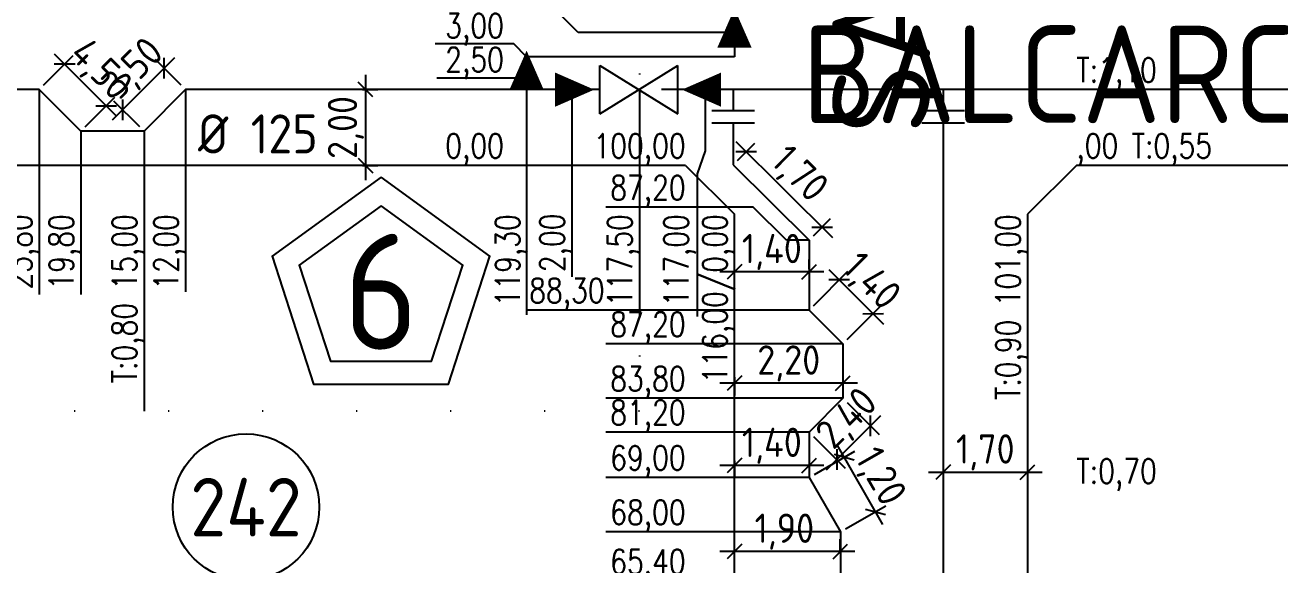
# Model space of a CAD drawing. Extents: x -48 to 13651, y -112 to 3468.
# Drawn here: x 1539.6 to 1668.1, y 1428.2 to 1483.5 of the extents above; entities that cross this region are included whole.
import ezdxf
from ezdxf.enums import TextEntityAlignment as Align

# ---------------------------------------------------------------- set-up
doc = ezdxf.new("R2010")
doc.units = 0
doc.header["$LTSCALE"] = 6
doc.header["$MEASUREMENT"] = 0
doc.linetypes.add('DOT2', pattern=[3.175, 0, -3.175])
doc.linetypes.add('HIDDEN', pattern=[0.375, 0.25, -0.125])
doc.layers.get('0').update_dxf_attribs({"linetype": 'CONTINUOUS'})
doc.layers.get('DEFPOINTS').update_dxf_attribs({"linetype": 'CONTINUOUS'})
for name, color, linetype in [('125', 101, 'CONTINUOUS'), ('50', 41, 'CONTINUOUS'), ('63', 171, 'CONTINUOUS'), ('90', 11, 'CONTINUOUS'), ('AMPLIACIONES', 2, 'CONTINUOUS'), ('CAÑERIA SIN CROQUIS', 210, 'HIDDEN'), ('COTA', 2, 'CONTINUOUS'), ('MANZANAS', 7, 'CONTINUOUS'), ('NUMERO-CROQUIS', 13, 'CONTINUOUS'), ('PROGRESIVA', 60, 'CONTINUOUS'), ('RADIO', 4, 'DOT2'), ('REDUCCIONES', 13, 'CONTINUOUS'), ('TXTDIAMETRO', 7, 'CONTINUOUS'), ('VALVULAS', 20, 'CONTINUOUS')]:
    doc.layers.add(name, color=color, linetype=linetype)
doc.layers.add('ATENCION', color=7, linetype='CONTINUOUS', plot=False)
doc.styles.add('ABADIMTCONDE', font='isocp.shx')
doc.styles.add('GEOSLAB703LTBT', font='isocp.shx', dxfattribs={"width": 0.9, "height": 8})
doc.styles.add('ROMANS', font='romans.shx', dxfattribs={"width": 0.8, "height": 2.5})
doc.dimstyles.new('COTA02', dxfattribs={"dimtxt": 3, "dimasz": 1.5, "dimexe": 1.25, "dimexo": 0.625, "dimgap": 0.3, "dimtad": 1, "dimtoh": 1, "dimdsep": 46, "dimlunit": 6, "dimtxsty": 'ABADIMTCONDE', "dimblk1": 'OBLIQUE', "dimblk2": 'OBLIQUE', "dimsah": 1, "dimcen": 2.5, "dimdle": 1.5, "dimclrd": 60, "dimclre": 60, "dimclrt": 256, "dimadec": 0, "dimazin": 0, "dimtfac": 1, "dimtix": 1, "dimtofl": 0, "dimtmove": 0, "dimatfit": 0, "dimldrblk": 'OBLIQUE', "dimfxl": 1, "dimtolj": 1, "dimtzin": 0, "dimarcsym": 0})

# ---------------------------------------------------------------- blocks, each defined once
blk = doc.blocks.new('CUPLARED')
at = {"layer": 'REDUCCIONES'}
blk.add_lwpolyline([(4, 0, 0, 3.5, 0), (0, 0, 3.5, 3.5, 0)], format="xyseb", dxfattribs=at)
blk = doc.blocks.new('_OBLIQUE')
at = {"color": 0, "linetype": 'ByBlock'}
blk.add_line((-0.5, -0.5), (0.5, 0.5), dxfattribs=at)
blk = doc.blocks.new('*D892')
at = {"layer": 'COTA', "color": 60, "lineweight": -2, "transparency": 16777216}
for p, q in [((1633.59, 1438.78), (1633.59, 1436.48)), ((1642.23, 1438.78), (1642.23, 1436.48)), ((1632.09, 1437.73), (1643.73, 1437.73))]:
    blk.add_line(p, q, dxfattribs=at)
at = {"layer": 'DEFPOINTS', "color": 0, "transparency": 16777216}
for p in [(1633.59, 1439.41), (1642.23, 1439.41), (1642.23, 1437.73)]:
    blk.add_point(p, dxfattribs=at)
at = {"layer": 'COTA', "color": 60, "lineweight": -2, "transparency": 16777216, "xscale": 1.5, "yscale": 1.5, "zscale": 1.5, "rotation": 180}
blk.add_blockref('_OBLIQUE', (1633.59, 1437.73), dxfattribs=at)
at = {"layer": 'COTA', "color": 60, "lineweight": -2, "transparency": 16777216, "xscale": 1.5, "yscale": 1.5, "zscale": 1.5}
blk.add_blockref('_OBLIQUE', (1642.23, 1437.73), dxfattribs=at)
at = {"layer": 'COTA', "transparency": 16777216, "insert": (1637.91, 1439.75), "char_height": 3, "attachment_point": 5, "style": 'ABADIMTCONDE'}
blk.add_mtext('\\A1;1,70', dxfattribs=at)
blk = doc.blocks.new('*D962')
at = {"layer": 'COTA', "color": 60, "lineweight": -2, "transparency": 16777216}
for p, q in [((1612.37, 1471.59), (1622.26, 1461.77)), ((1612.55, 1469.64), (1614.31, 1471.42)), ((1620.32, 1461.94), (1622.08, 1463.71))]:
    blk.add_line(p, q, dxfattribs=at)
at = {"layer": 'DEFPOINTS', "color": 0, "transparency": 16777216}
for p in [(1612.11, 1469.2), (1621.2, 1462.83), (1619.88, 1461.5)]:
    blk.add_point(p, dxfattribs=at)
at = {"layer": 'COTA', "color": 60, "lineweight": -2, "transparency": 16777216, "xscale": 1.5, "yscale": 1.5, "zscale": 1.5}
for p, rotation in [((1613.43, 1470.53), 135.2379112698467), ((1621.2, 1462.83), 315.2379112698467)]:
    blk.add_blockref('_OBLIQUE', p, dxfattribs=dict(at, rotation=rotation))
at = {"layer": 'COTA', "transparency": 16777216, "insert": (1618.74, 1468.12), "char_height": 3, "attachment_point": 5, "rotation": 315.2379, "style": 'ABADIMTCONDE'}
blk.add_mtext('\\A1;1,70', dxfattribs=at)
blk = doc.blocks.new('*D963')
at = {"layer": 'COTA', "color": 60, "lineweight": -2, "transparency": 16777216}
for p, q in [((1620.32, 1454.77), (1623.85, 1458.3)), ((1621.9, 1458.47), (1627.48, 1452.9)), ((1623.78, 1451.31), (1627.3, 1454.84))]:
    blk.add_line(p, q, dxfattribs=at)
at = {"layer": 'DEFPOINTS', "color": 0, "transparency": 16777216}
for p in [(1619.88, 1454.32), (1626.42, 1453.96), (1623.34, 1450.87)]:
    blk.add_point(p, dxfattribs=at)
at = {"layer": 'COTA', "color": 60, "lineweight": -2, "transparency": 16777216, "xscale": 1.5, "yscale": 1.5, "zscale": 1.5}
for p, rotation in [((1622.96, 1457.41), 135.043020952846), ((1626.42, 1453.96), 315.043020952846)]:
    blk.add_blockref('_OBLIQUE', p, dxfattribs=dict(at, rotation=rotation))
at = {"layer": 'COTA', "transparency": 16777216, "insert": (1626.12, 1457.12), "char_height": 3, "attachment_point": 5, "rotation": 315.043, "style": 'ABADIMTCONDE'}
blk.add_mtext('\\A1;1,40', dxfattribs=at)
blk = doc.blocks.new('*D964')
at = {"layer": 'COTA', "color": 60, "lineweight": -2, "transparency": 16777216}
for p, q in [((1623.78, 1444.85), (1627.04, 1441.58)), ((1621.64, 1437.95), (1627.22, 1443.52)), ((1620.32, 1441.39), (1623.58, 1438.13))]:
    blk.add_line(p, q, dxfattribs=at)
at = {"layer": 'DEFPOINTS', "color": 0, "transparency": 16777216}
for p in [(1623.34, 1445.29), (1626.16, 1442.46), (1619.88, 1441.84)]:
    blk.add_point(p, dxfattribs=at)
at = {"layer": 'COTA', "color": 60, "lineweight": -2, "transparency": 16777216, "xscale": 1.5, "yscale": 1.5, "zscale": 1.5}
for p, rotation in [((1626.16, 1442.46), 44.95705741602492), ((1622.7, 1439.01), 224.9570574160249)]:
    blk.add_blockref('_OBLIQUE', p, dxfattribs=dict(at, rotation=rotation))
at = {"layer": 'COTA', "transparency": 16777216, "insert": (1623.9, 1443.07), "char_height": 3, "attachment_point": 5, "rotation": 44.9571, "style": 'ABADIMTCONDE'}
blk.add_mtext('\\A1;2,40', dxfattribs=at)
blk = doc.blocks.new('*D965')
at = {"layer": 'COTA', "color": 60, "lineweight": -2, "transparency": 16777216}
for p, q in [((1620.42, 1437.5), (1624.55, 1439.86)), ((1622.72, 1440.54), (1627.4, 1432.36)), ((1623.61, 1431.92), (1627.74, 1434.28))]:
    blk.add_line(p, q, dxfattribs=at)
at = {"layer": 'DEFPOINTS', "color": 0, "transparency": 16777216}
for p in [(1619.88, 1437.19), (1626.66, 1433.66), (1623.07, 1431.61)]:
    blk.add_point(p, dxfattribs=at)
at = {"layer": 'COTA', "color": 60, "lineweight": -2, "transparency": 16777216, "xscale": 1.5, "yscale": 1.5, "zscale": 1.5}
for p, rotation in [((1623.46, 1439.24), 119.7818975437471), ((1626.66, 1433.66), 299.781897543747)]:
    blk.add_blockref('_OBLIQUE', p, dxfattribs=dict(at, rotation=rotation))
at = {"layer": 'COTA', "transparency": 16777216, "insert": (1626.98, 1437.17), "char_height": 3, "attachment_point": 5, "rotation": 299.7819, "style": 'ABADIMTCONDE'}
blk.add_mtext('\\A1;1,20', dxfattribs=at)
blk = doc.blocks.new('*D967')
at = {"layer": 'COTA', "color": 60, "lineweight": -2, "transparency": 16777216}
for p, q in [((1612.23, 1458.53), (1612.23, 1459.5)), ((1619.88, 1458.53), (1619.88, 1459.5)), ((1621.38, 1458.25), (1610.73, 1458.25))]:
    blk.add_line(p, q, dxfattribs=at)
at = {"layer": 'DEFPOINTS', "color": 0, "transparency": 16777216}
for p in [(1612.23, 1458.25), (1612.23, 1457.91), (1619.88, 1457.91)]:
    blk.add_point(p, dxfattribs=at)
at = {"layer": 'COTA', "color": 60, "lineweight": -2, "transparency": 16777216, "xscale": 1.5, "yscale": 1.5, "zscale": 1.5, "rotation": 180}
blk.add_blockref('_OBLIQUE', (1612.23, 1458.25), dxfattribs=at)
at = {"layer": 'COTA', "color": 60, "lineweight": -2, "transparency": 16777216, "xscale": 1.5, "yscale": 1.5, "zscale": 1.5}
blk.add_blockref('_OBLIQUE', (1619.88, 1458.25), dxfattribs=at)
at = {"layer": 'COTA', "transparency": 16777216, "insert": (1616.06, 1460.28), "char_height": 3, "attachment_point": 5, "style": 'ABADIMTCONDE'}
blk.add_mtext('\\A1;1,40', dxfattribs=at)
blk = doc.blocks.new('*D968')
at = {"layer": 'COTA', "color": 60, "lineweight": -2, "transparency": 16777216}
for p, q in [((1624.84, 1446.84), (1610.73, 1446.84)), ((1612.23, 1447.46), (1612.23, 1445.59)), ((1623.34, 1447.46), (1623.34, 1445.59))]:
    blk.add_line(p, q, dxfattribs=at)
at = {"layer": 'DEFPOINTS', "color": 0, "transparency": 16777216}
for p in [(1612.23, 1448.08), (1623.34, 1448.08), (1612.23, 1446.84)]:
    blk.add_point(p, dxfattribs=at)
at = {"layer": 'COTA', "color": 60, "lineweight": -2, "transparency": 16777216, "xscale": 1.5, "yscale": 1.5, "zscale": 1.5, "rotation": 180}
blk.add_blockref('_OBLIQUE', (1612.23, 1446.84), dxfattribs=at)
at = {"layer": 'COTA', "color": 60, "lineweight": -2, "transparency": 16777216, "xscale": 1.5, "yscale": 1.5, "zscale": 1.5}
blk.add_blockref('_OBLIQUE', (1623.34, 1446.84), dxfattribs=at)
at = {"layer": 'COTA', "transparency": 16777216, "insert": (1617.79, 1448.86), "char_height": 3, "attachment_point": 5, "style": 'ABADIMTCONDE'}
blk.add_mtext('\\A1;2,20', dxfattribs=at)
blk = doc.blocks.new('*D969')
at = {"layer": 'COTA', "color": 60, "lineweight": -2, "transparency": 16777216}
for p, q in [((1612.23, 1438.89), (1612.23, 1437.16)), ((1619.88, 1438.89), (1619.88, 1437.16)), ((1621.38, 1438.41), (1610.73, 1438.41))]:
    blk.add_line(p, q, dxfattribs=at)
at = {"layer": 'DEFPOINTS', "color": 0, "transparency": 16777216}
for p in [(1612.23, 1439.51), (1619.88, 1439.51), (1612.23, 1438.41)]:
    blk.add_point(p, dxfattribs=at)
at = {"layer": 'COTA', "color": 60, "lineweight": -2, "transparency": 16777216, "xscale": 1.5, "yscale": 1.5, "zscale": 1.5, "rotation": 180}
blk.add_blockref('_OBLIQUE', (1612.23, 1438.41), dxfattribs=at)
at = {"layer": 'COTA', "color": 60, "lineweight": -2, "transparency": 16777216, "xscale": 1.5, "yscale": 1.5, "zscale": 1.5}
blk.add_blockref('_OBLIQUE', (1619.88, 1438.41), dxfattribs=at)
at = {"layer": 'COTA', "transparency": 16777216, "insert": (1616.06, 1440.43), "char_height": 3, "attachment_point": 5, "style": 'ABADIMTCONDE'}
blk.add_mtext('\\A1;1,40', dxfattribs=at)
blk = doc.blocks.new('*D970')
at = {"layer": 'COTA', "color": 60, "lineweight": -2, "transparency": 16777216}
for p, q in [((1624.57, 1429.6), (1610.73, 1429.6)), ((1612.23, 1429.71), (1612.23, 1430.85)), ((1623.07, 1429.71), (1623.07, 1430.85))]:
    blk.add_line(p, q, dxfattribs=at)
at = {"layer": 'DEFPOINTS', "color": 0, "transparency": 16777216}
for p in [(1612.23, 1429.6), (1612.23, 1429.08), (1623.07, 1429.08)]:
    blk.add_point(p, dxfattribs=at)
at = {"layer": 'COTA', "color": 60, "lineweight": -2, "transparency": 16777216, "xscale": 1.5, "yscale": 1.5, "zscale": 1.5, "rotation": 180}
blk.add_blockref('_OBLIQUE', (1612.23, 1429.6), dxfattribs=at)
at = {"layer": 'COTA', "color": 60, "lineweight": -2, "transparency": 16777216, "xscale": 1.5, "yscale": 1.5, "zscale": 1.5}
blk.add_blockref('_OBLIQUE', (1623.07, 1429.6), dxfattribs=at)
at = {"layer": 'COTA', "transparency": 16777216, "insert": (1617.34, 1431.63), "char_height": 3, "attachment_point": 5, "style": 'ABADIMTCONDE'}
blk.add_mtext('\\A1;1,90', dxfattribs=at)
blk = doc.blocks.new('*D1005')
at = {"layer": 'COTA', "color": 60, "lineweight": -2, "transparency": 16777216}
for p, q in [((1541.51, 1477.35), (1544.55, 1480.39)), ((1542.61, 1480.57), (1548.99, 1474.2)), ((1545.77, 1473.1), (1548.81, 1476.14))]:
    blk.add_line(p, q, dxfattribs=at)
at = {"layer": 'DEFPOINTS', "color": 0, "transparency": 16777216}
for p in [(1541.07, 1476.9), (1547.93, 1475.26), (1545.33, 1472.65)]:
    blk.add_point(p, dxfattribs=at)
at = {"layer": 'COTA', "color": 60, "lineweight": -2, "transparency": 16777216, "xscale": 1.5, "yscale": 1.5, "zscale": 1.5}
for p, rotation in [((1543.67, 1479.51), 135.0430074491647), ((1547.93, 1475.26), 315.0430074491647)]:
    blk.add_blockref('_OBLIQUE', p, dxfattribs=dict(at, rotation=rotation))
at = {"layer": 'COTA', "transparency": 16777216, "insert": (1547.23, 1478.81), "char_height": 3, "attachment_point": 5, "rotation": 315.043, "style": 'ABADIMTCONDE'}
blk.add_mtext('\\A1;4,50', dxfattribs=at)
blk = doc.blocks.new('*D1006')
at = {"layer": 'COTA', "color": 60, "lineweight": -2, "transparency": 16777216}
for p, q in [((1554.92, 1480.16), (1548.54, 1473.78)), ((1555.61, 1477.35), (1552.98, 1479.99)), ((1551.35, 1473.1), (1548.72, 1475.73))]:
    blk.add_line(p, q, dxfattribs=at)
at = {"layer": 'DEFPOINTS', "color": 0, "transparency": 16777216}
for p in [(1556.05, 1476.91), (1549.6, 1474.84), (1551.79, 1472.65)]:
    blk.add_point(p, dxfattribs=at)
at = {"layer": 'COTA', "color": 60, "lineweight": -2, "transparency": 16777216, "xscale": 1.5, "yscale": 1.5, "zscale": 1.5}
for p, rotation in [((1553.86, 1479.1), 45.00451820698446), ((1549.6, 1474.84), 225.0045182069845)]:
    blk.add_blockref('_OBLIQUE', p, dxfattribs=dict(at, rotation=rotation))
at = {"layer": 'COTA', "transparency": 16777216, "insert": (1550.83, 1478.93), "char_height": 3, "attachment_point": 5, "rotation": 45.0045, "style": 'ABADIMTCONDE'}
blk.add_mtext('\\A1;3,50', dxfattribs=at)
blk = doc.blocks.new('*D1008')
at = {"layer": 'COTA', "color": 60, "lineweight": -2, "transparency": 16777216}
for p, q in [((1574.48, 1478.41), (1574.48, 1467.65)), ((1574.17, 1476.91), (1575.73, 1476.91)), ((1574.17, 1469.15), (1575.73, 1469.15))]:
    blk.add_line(p, q, dxfattribs=at)
at = {"layer": 'DEFPOINTS', "color": 0, "transparency": 16777216}
for p in [(1573.55, 1476.91), (1573.55, 1469.15), (1574.48, 1469.15)]:
    blk.add_point(p, dxfattribs=at)
at = {"layer": 'COTA', "color": 60, "lineweight": -2, "transparency": 16777216, "xscale": 1.5, "yscale": 1.5, "zscale": 1.5}
for p, rotation in [((1574.48, 1476.91), 90), ((1574.48, 1469.15), 270)]:
    blk.add_blockref('_OBLIQUE', p, dxfattribs=dict(at, rotation=rotation))
at = {"layer": 'COTA', "transparency": 16777216, "insert": (1572.46, 1473.03), "char_height": 3, "attachment_point": 5, "rotation": 90, "style": 'ABADIMTCONDE'}
blk.add_mtext('\\A1;2,00', dxfattribs=at)
blk = doc.blocks.new('Ø125')
at = {"layer": 'TXTDIAMETRO', "color": 7, "ltscale": 0.1, "style": 'ABADIMTCONDE'}
blk.add_text('Ø 125', height=4, dxfattribs=at).set_placement((0, 0), align=Align.MIDDLE)

msp = doc.modelspace()

# ---------------------------------------------------------------- linework, layer by layer
at = {"layer": '125', "ltscale": 0.1}
for p, q in [((1541.072, 1476.904), (1517.393, 1476.904)), ((1545.329, 1472.654), (1541.072, 1476.904)), ((1556.051, 1476.911), (1551.794, 1472.654)), ((1595.572, 1476.911), (1556.051, 1476.911)), ((1883.333, 1476.911), (1609.243, 1476.911)), ((1551.794, 1472.654), (1545.329, 1472.654))]:
    msp.add_line(p, q, dxfattribs=at)
at = {"layer": '50', "ltscale": 0.1}
msp.add_line((1633.587, 1473.48), (1633.587, 1411.466), dxfattribs=at)
at = {"layer": '63', "ltscale": 0.1}
for p, q in [((1612.111, 1476.904), (1612.111, 1474.728)), ((1633.587, 1476.958), (1633.587, 1474.728)), ((1612.111, 1473.48), (1612.111, 1469.2)), ((1612.111, 1469.2), (1619.879, 1461.496)), ((1619.879, 1461.496), (1619.879, 1454.323)), ((1619.879, 1454.323), (1623.338, 1450.87)), ((1623.338, 1450.87), (1623.338, 1445.291)), ((1623.338, 1445.291), (1619.879, 1441.837)), ((1619.879, 1441.837), (1619.879, 1437.187)), ((1619.879, 1437.187), (1623.072, 1431.608)), ((1623.072, 1431.608), (1623.072, 1426.56))]:
    msp.add_line(p, q, dxfattribs=at)
at = {"layer": '90', "ltscale": 0.1}
for p, q in [((1612.234, 1485.218), (1612.234, 1480.275)), ((1612.234, 1480.275), (1590.956, 1480.275)), ((1590.956, 1480.275), (1590.956, 1476.911)), ((1598.446, 1476.911), (1595.572, 1476.911)), ((1609.243, 1476.911), (1604.753, 1476.911))]:
    msp.add_line(p, q, dxfattribs=at)
at = {"layer": 'MANZANAS'}
for p, q in [((1607.234, 1469.145), (1517.234, 1469.145)), ((1607.234, 1469.145), (1612.234, 1464.145)), ((1647.234, 1469.145), (1642.234, 1464.145)), ((1737.234, 1469.145), (1647.234, 1469.145)), ((1612.234, 1374.145), (1612.234, 1464.145)), ((1642.234, 1464.145), (1642.234, 1374.145))]:
    msp.add_line(p, q, dxfattribs=at)
at = {"layer": 'NUMERO-CROQUIS'}
msp.add_circle((1562.234, 1434.145), 7.5, dxfattribs=at)
at = {"layer": 'PROGRESIVA'}
for p, q in [((1596.232, 1482.765), (1593.747, 1485.249)), ((1612.234, 1482.765), (1596.232, 1482.765)), ((1589.652, 1481.596), (1581.61, 1481.596)), ((1590.956, 1480.275), (1589.652, 1481.596)), ((1590.956, 1478.088), (1581.756, 1478.088)), ((1541.072, 1476.904), (1541.072, 1455.934)), ((1556.051, 1476.911), (1556.051, 1456.21)), ((1590.956, 1476.904), (1590.956, 1453.83)), ((1595.572, 1476.911), (1595.572, 1457.728)), ((1602.496, 1476.883), (1602.496, 1453.684)), ((1609.243, 1476.911), (1609.243, 1470.635)), ((1545.329, 1472.654), (1545.329, 1455.934)), ((1551.794, 1472.654), (1551.794, 1443.982)), ((1609.243, 1470.635), (1608.413, 1468.297)), ((1608.413, 1468.297), (1608.413, 1453.684)), ((1614.163, 1464.86), (1599.052, 1464.86)), ((1617.558, 1461.496), (1614.163, 1464.86)), ((1619.879, 1461.496), (1617.558, 1461.496)), ((1619.879, 1454.323), (1590.956, 1454.323)), ((1623.338, 1450.87), (1599.052, 1450.87)), ((1623.338, 1445.291), (1599.052, 1445.291)), ((1619.879, 1441.837), (1599.052, 1441.837)), ((1619.879, 1437.187), (1599.052, 1437.187)), ((1623.072, 1431.608), (1599.052, 1431.608))]:
    msp.add_line(p, q, dxfattribs=at)
at = {"layer": 'RADIO', "color": 4, "ltscale": 0.5}
for p, q in [((1602.496, 1488.183), (1602.496, 1443.982)), ((1602.496, 1443.982), (1527.908, 1443.982))]:
    msp.add_line(p, q, dxfattribs=at)
at = {"layer": 'REDUCCIONES', "ltscale": 0.1}
for p, q in [((1614.298, 1474.728), (1609.924, 1474.728)), ((1635.774, 1474.728), (1631.399, 1474.728)), ((1614.298, 1473.48), (1609.924, 1473.48)), ((1635.774, 1473.48), (1631.399, 1473.48))]:
    msp.add_line(p, q, dxfattribs=at)
at = {"layer": 'VALVULAS'}
for p, q in [((1598.446, 1474.429), (1598.446, 1479.394)), ((1598.446, 1474.429), (1606.453, 1479.394)), ((1598.446, 1479.394), (1606.453, 1474.429)), ((1606.453, 1474.429), (1606.453, 1479.394))]:
    msp.add_line(p, q, dxfattribs=at)
for points in [[(1576.053, 1467.938), (1564.9, 1459.835), (1569.16, 1446.724), (1582.946, 1446.724), (1587.206, 1459.835)], [(1576.053, 1465.007), (1567.688, 1458.929), (1570.883, 1449.096), (1581.223, 1449.096), (1584.418, 1458.929)]]:
    msp.add_lwpolyline(points, close=True, dxfattribs=at)

# ---------------------------------------------------------------- block references
at = {"layer": 'AMPLIACIONES', "ltscale": 0.1, "rotation": 90}
msp.add_blockref('CUPLARED', (1612.234, 1481.218), dxfattribs=at)
at = {"layer": 'CAÑERIA SIN CROQUIS', "ltscale": 0.1}
for p, rotation in [((1590.956, 1476.904), 90), ((1610.86, 1476.904), 180)]:
    msp.add_blockref('CUPLARED', p, dxfattribs=dict(at, rotation=rotation))
msp.add_blockref('CUPLARED', (1593.88, 1476.904), dxfattribs=at)
at = {"layer": 'COTA'}
msp.add_blockref('Ø125', (1563.45, 1472.377), dxfattribs=at)

# ---------------------------------------------------------------- texts
at = {"layer": 'ATENCION', "style": 'GEOSLAB703LTBT'}
msp.add_text('SANTA FE', height=10, rotation=90, dxfattribs=at).set_placement((1627.234, 1472.415), align=Align.MIDDLE_LEFT)
msp.add_text('BALCARCE', height=10, dxfattribs=at).set_placement((1619.141, 1478.487), align=Align.MIDDLE_LEFT)
at = {"layer": 'NUMERO-CROQUIS', "style": 'GEOSLAB703LTBT'}
msp.add_text('242', height=6, dxfattribs=at).set_placement((1562.234, 1434.145), align=Align.MIDDLE)
at = {"layer": 'PROGRESIVA', "style": 'ROMANS', "width": 0.8}
for s, p in [('3,00', (1588.629, 1481.449)), ('2,50', (1588.629, 1477.986)), ('0,00', (1588.629, 1469.145)), ('100,00', (1607.234, 1469.145)), ('87,20', (1607.234, 1464.86)), ('88,30', (1598.942, 1454.323)), ('87,20', (1607.234, 1450.87)), ('83,80', (1607.234, 1445.291)), ('81,20', (1607.234, 1441.837)), ('69,00', (1607.234, 1437.187)), ('68,00', (1607.234, 1431.608)), ('65,40', (1607.234, 1426.56))]:
    msp.add_text(s, height=2.5, dxfattribs=at).set_placement(p, align=Align.BOTTOM_RIGHT)
for s, p in [('T:1,10', (1647.234, 1476.911)), (',00 T:0,55', (1647.234, 1469.145)), ('T:0,70', (1647.234, 1435.826))]:
    msp.add_text(s, height=2.5, dxfattribs=at).set_placement(p, align=Align.BOTTOM_LEFT)
for s, p in [('23,80', (1541.072, 1464.145)), ('19,80', (1545.329, 1464.145)), ('T:0,80 15,00', (1551.794, 1464.145)), ('12,00', (1556.051, 1464.145)), ('119,30', (1591.012, 1464.145)), ('2,00', (1595.572, 1464.213)), ('117,50', (1602.496, 1464.145)), ('117,00', (1608.267, 1464.145)), ('116,00/0,00', (1612.234, 1464.145)), ('T:0,90 101,00', (1642.234, 1464.145))]:
    msp.add_text(s, height=2.5, rotation=90, dxfattribs=at).set_placement(p, align=Align.BOTTOM_RIGHT)
at = {"layer": 'VALVULAS', "style": 'GEOSLAB703LTBT'}
msp.add_text('6', height=11.859, dxfattribs=at).set_placement((1576.053, 1456.211), align=Align.MIDDLE)

# ---------------------------------------------------------------- dimensions: what is measured, and where the dimension line sits
at = {"layer": 'COTA'}
for base, p1, p2, angle, text, picture, middle in [((1547.927, 1475.255), (1541.072, 1476.904), (1545.329, 1472.654), 315.04301, '4,50', '*D1005', (1545.798, 1477.38)), ((1549.603, 1474.844), (1556.051, 1476.911), (1551.794, 1472.654), 225.00452, '3,50', '*D1006', (1552.258, 1477.499)), ((1626.421, 1453.957), (1619.879, 1454.323), (1623.338, 1450.87), 315.04302, '1,40', '*D963', (1624.692, 1455.684)), ((1626.16, 1442.464), (1619.879, 1441.837), (1623.338, 1445.291), 44.95706, '2,40', '*D964', (1625.333, 1441.638)), ((1626.658, 1433.66), (1619.879, 1437.187), (1623.072, 1431.608), 299.7819, '1,20', '*D965', (1625.223, 1436.166))]:
    dim = msp.add_linear_dim(base=base, p1=p1, p2=p2, angle=angle, text=text, dimstyle='COTA02', dxfattribs=at)
    dim.commit()
    dim.dimension.update_dxf_attribs({"geometry": picture, "text_midpoint": middle, "dimtype": 161})
dim = msp.add_linear_dim(base=(1574.485, 1469.145), p1=(1573.548, 1476.911), p2=(1573.548, 1469.145), angle=90, text='2,00', dimstyle='COTA02', dxfattribs=at)
dim.commit()
dim.dimension.update_dxf_attribs({"geometry": '*D1008', "text_midpoint": (1572.46, 1473.028)})
dim = msp.add_aligned_dim(p1=(1612.111, 1469.2), p2=(1619.879, 1461.496), distance=1.874, text='1,70', dimstyle='COTA02', dxfattribs=at)
dim.commit()
dim.dimension.update_dxf_attribs({"geometry": '*D962', "text_midpoint": (1618.741, 1468.117)})
for base, p1, p2, text, picture, middle in [((1612.234, 1458.252), (1619.879, 1457.91), (1612.234, 1457.91), '1,40', '*D967', (1616.057, 1460.277)), ((1612.234, 1446.836), (1623.338, 1448.08), (1612.234, 1448.08), '2,20', '*D968', (1617.786, 1448.861)), ((1612.234, 1438.409), (1619.879, 1439.512), (1612.234, 1439.512), '1,40', '*D969', (1616.057, 1440.434)), ((1642.234, 1437.726), (1633.587, 1439.407), (1642.234, 1439.407), '1,70', '*D892', (1637.91, 1439.751))]:
    dim = msp.add_linear_dim(base=base, p1=p1, p2=p2, text=text, dimstyle='COTA02', dxfattribs=at)
    dim.commit()
    dim.dimension.update_dxf_attribs({"geometry": picture, "text_midpoint": middle})
dim = msp.add_linear_dim(base=(1612.234, 1429.6), p1=(1623.072, 1429.084), p2=(1612.234, 1429.084), text='1,90', dimstyle='COTA02', dxfattribs=at)
dim.commit()
dim.dimension.update_dxf_attribs({"geometry": '*D970', "text_midpoint": (1617.339, 1429.6), "dimtype": 160})

doc.saveas('drawing.dxf')
